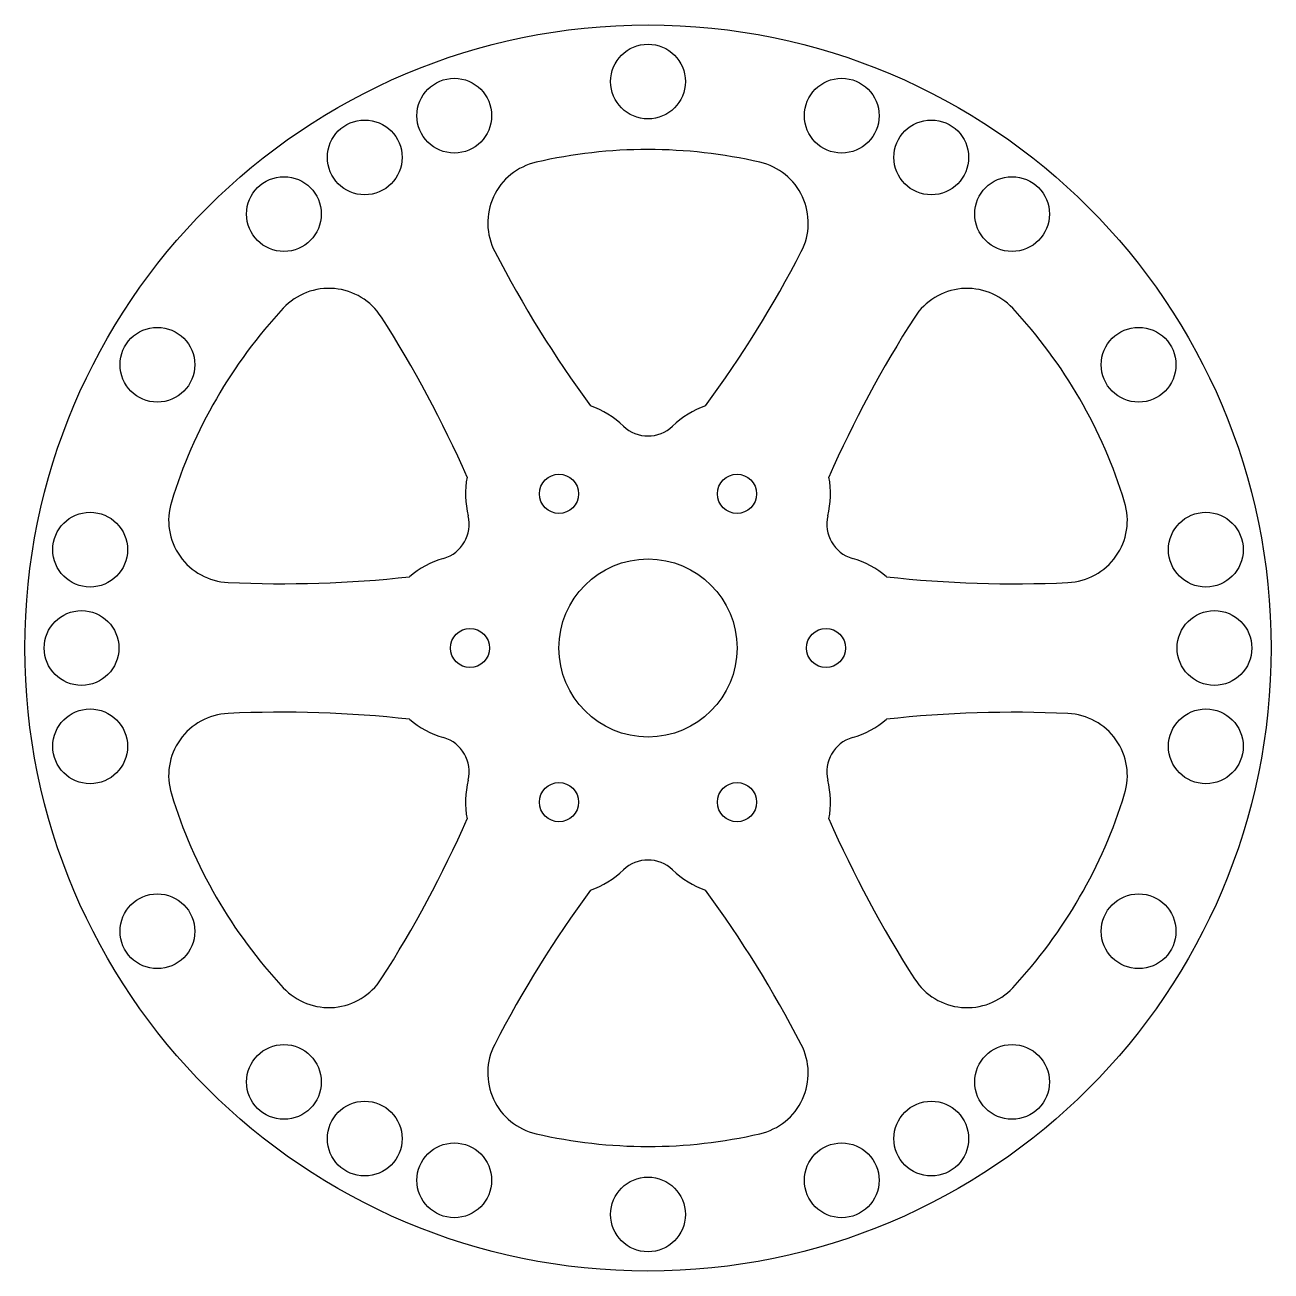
# Model space of a CAD drawing. Extents: x -35 to 35, y -35 to 35.
import ezdxf

# ---------------------------------------------------------------- set-up
doc = ezdxf.new("R2010")
doc.units = 0
doc.layers.get('0').update_dxf_attribs({"linetype": 'CONTINUOUS'})

msp = doc.modelspace()

# ---------------------------------------------------------------- linework, layer by layer
at = {"color": 7, "linetype": 'CONTINUOUS'}
for points in [[(-8.607, 22.267), (-8.312, 21.702), (-8.011, 21.141), (-7.705, 20.583), (-7.393, 20.027), (-7.076, 19.475), (-6.754, 18.926), (-6.426, 18.38), (-6.093, 17.837), (-5.755, 17.297), (-5.411, 16.761), (-5.062, 16.227), (-4.707, 15.696), (-4.348, 15.169), (-3.982, 14.645), (-3.612, 14.123), (-3.236, 13.605)], [(3.236, 13.605), (3.613, 14.123), (3.984, 14.644), (4.35, 15.168), (4.71, 15.696), (5.065, 16.226), (5.414, 16.76), (5.759, 17.296), (6.097, 17.836), (6.43, 18.379), (6.758, 18.925), (7.081, 19.475), (7.398, 20.027), (7.709, 20.583), (8.016, 21.141), (8.316, 21.703), (8.612, 22.268)], [(-10.164, 9.605), (-10.425, 10.19), (-10.69, 10.772), (-10.961, 11.351), (-11.238, 11.927), (-11.52, 12.499), (-11.807, 13.069), (-12.1, 13.635), (-12.398, 14.199), (-12.702, 14.759), (-13.011, 15.316), (-13.325, 15.869), (-13.645, 16.42), (-13.97, 16.968), (-14.301, 17.512), (-14.637, 18.054), (-14.979, 18.592)], [(14.98, 18.588), (14.639, 18.049), (14.303, 17.508), (13.973, 16.964), (13.648, 16.416), (13.328, 15.866), (13.013, 15.312), (12.704, 14.755), (12.401, 14.195), (12.102, 13.632), (11.81, 13.066), (11.522, 12.497), (11.24, 11.925), (10.963, 11.35), (10.691, 10.771), (10.425, 10.19), (10.164, 9.605)], [(-23.587, 3.679), (-22.951, 3.653), (-22.314, 3.633), (-21.677, 3.619), (-21.041, 3.611), (-20.404, 3.609), (-19.767, 3.614), (-19.131, 3.625), (-18.494, 3.642), (-17.857, 3.665), (-17.221, 3.694), (-16.584, 3.73), (-15.947, 3.771), (-15.31, 3.819), (-14.674, 3.873), (-14.037, 3.934), (-13.4, 4)], [(13.4, 4), (14.037, 3.933), (14.674, 3.872), (15.311, 3.817), (15.948, 3.769), (16.585, 3.727), (17.222, 3.691), (17.858, 3.661), (18.495, 3.638), (19.132, 3.621), (19.769, 3.61), (20.406, 3.605), (21.043, 3.607), (21.68, 3.615), (22.317, 3.629), (22.953, 3.649), (23.59, 3.676)], [(-13.4, -4), (-14.037, -3.933), (-14.674, -3.872), (-15.311, -3.817), (-15.948, -3.769), (-16.585, -3.727), (-17.222, -3.691), (-17.858, -3.661), (-18.495, -3.638), (-19.132, -3.621), (-19.769, -3.61), (-20.406, -3.605), (-21.043, -3.607), (-21.68, -3.615), (-22.317, -3.629), (-22.953, -3.649), (-23.59, -3.676)], [(23.587, -3.679), (22.951, -3.653), (22.314, -3.633), (21.677, -3.619), (21.041, -3.611), (20.404, -3.609), (19.767, -3.614), (19.131, -3.625), (18.494, -3.642), (17.857, -3.665), (17.221, -3.694), (16.584, -3.73), (15.947, -3.771), (15.31, -3.819), (14.674, -3.873), (14.037, -3.934), (13.4, -4)], [(-14.98, -18.588), (-14.639, -18.049), (-14.303, -17.508), (-13.973, -16.964), (-13.648, -16.416), (-13.328, -15.866), (-13.013, -15.312), (-12.704, -14.755), (-12.401, -14.195), (-12.102, -13.632), (-11.81, -13.066), (-11.522, -12.497), (-11.24, -11.925), (-10.963, -11.35), (-10.691, -10.771), (-10.425, -10.19), (-10.164, -9.605)], [(10.164, -9.605), (10.425, -10.19), (10.69, -10.772), (10.961, -11.351), (11.238, -11.927), (11.52, -12.499), (11.807, -13.069), (12.1, -13.635), (12.398, -14.199), (12.702, -14.759), (13.011, -15.316), (13.325, -15.869), (13.645, -16.42), (13.97, -16.968), (14.301, -17.512), (14.637, -18.054), (14.979, -18.592)], [(-3.236, -13.605), (-3.613, -14.123), (-3.984, -14.644), (-4.35, -15.168), (-4.71, -15.696), (-5.065, -16.226), (-5.414, -16.76), (-5.759, -17.296), (-6.097, -17.836), (-6.43, -18.379), (-6.758, -18.925), (-7.081, -19.475), (-7.398, -20.027), (-7.709, -20.583), (-8.016, -21.141), (-8.316, -21.703), (-8.612, -22.268)], [(8.607, -22.267), (8.312, -21.702), (8.011, -21.141), (7.705, -20.583), (7.393, -20.027), (7.076, -19.475), (6.754, -18.926), (6.426, -18.38), (6.093, -17.837), (5.755, -17.297), (5.411, -16.761), (5.062, -16.227), (4.707, -15.696), (4.348, -15.169), (3.982, -14.645), (3.612, -14.123), (3.236, -13.605)]]:
    msp.add_lwpolyline(points, dxfattribs=at)
for centre, radius in [((0, 0), 35), ((0, 31.82), 2.1), ((-10.883, 29.901), 2.1), ((10.883, 29.901), 2.1), ((-15.91, 27.557), 2.1), ((15.91, 27.557), 2.1), ((-20.453, 24.375), 2.1), ((20.453, 24.375), 2.1), ((-27.557, 15.91), 2.1), ((27.557, 15.91), 2.1), ((-5, 8.66), 1.1), ((5, 8.66), 1.1), ((-31.336, 5.525), 2.1), ((31.336, 5.525), 2.1), ((0, 0), 5), ((-31.82, 0), 2.1), ((31.82, 0), 2.1), ((-10, 0), 1.1), ((10, 0), 1.1), ((-31.336, -5.525), 2.1), ((31.336, -5.525), 2.1), ((-5, -8.66), 1.1), ((5, -8.66), 1.1), ((-27.557, -15.91), 2.1), ((27.557, -15.91), 2.1), ((-20.453, -24.375), 2.1), ((20.453, -24.375), 2.1), ((-15.91, -27.557), 2.1), ((15.91, -27.557), 2.1), ((-10.883, -29.901), 2.1), ((10.883, -29.901), 2.1), ((0, -31.82), 2.1)]:
    msp.add_circle(centre, radius, dxfattribs=at)
for centre, radius, start, end in [((0, 0), 28, 77.02226, 102.96944), ((-5.499, 23.875), 3.5, 102.96944, 207.35208), ((5.502, 23.874), 3.5, 332.67899, 77.02226), ((-17.925, 16.702), 3.5, 32.67899, 137.02226), ((17.927, 16.699), 3.5, 42.96944, 147.35208), ((0, 0), 28, 137.02226, 162.96944), ((0, 0), 28, 17.02226, 42.96944), ((-5, 8.66), 5.25, 46.39718, 70.36759), ((5, 8.66), 5.25, 109.63241, 133.60282), ((0, 13.91), 2, 226.39718, 313.60282), ((-5, 8.66), 5.25, 169.63241, 193.60282), ((5, 8.66), 5.25, 346.39718, 10.36759), ((-23.426, 7.176), 3.5, 162.96944, 267.35208), ((23.427, 7.172), 3.5, 272.67899, 17.02226), ((-12.047, 6.955), 2, 286.39718, 13.60282), ((12.047, 6.955), 2, 166.39718, 253.60282), ((-10, 0), 5.25, 106.39718, 130.36759), ((10, 0), 5.25, 49.63241, 73.60282), ((-23.427, -7.172), 3.5, 92.67899, 197.02226), ((-10, 0), 5.25, 229.63241, 253.60282), ((10, 0), 5.25, 286.39718, 310.36759), ((23.426, -7.176), 3.5, 342.96944, 87.35208), ((-12.047, -6.955), 2, 346.39718, 73.60282), ((12.047, -6.955), 2, 106.39718, 193.60282), ((-5, -8.66), 5.25, 166.39718, 190.36759), ((5, -8.66), 5.25, 349.63241, 13.60282), ((0, 0), 28, 197.02226, 222.96944), ((0, 0), 28, 317.02226, 342.96944), ((-5, -8.66), 5.25, 289.63241, 313.60282), ((0, -13.91), 2, 46.39718, 133.60282), ((5, -8.66), 5.25, 226.39718, 250.36759), ((-17.927, -16.699), 3.5, 222.96944, 327.35208), ((17.925, -16.702), 3.5, 212.67899, 317.02226), ((-5.502, -23.874), 3.5, 152.67899, 257.02226), ((5.499, -23.875), 3.5, 282.96944, 27.35208), ((0, 0), 28, 257.02226, 282.96944)]:
    msp.add_arc(centre, radius, start, end, dxfattribs=at)

doc.saveas('drawing.dxf')
